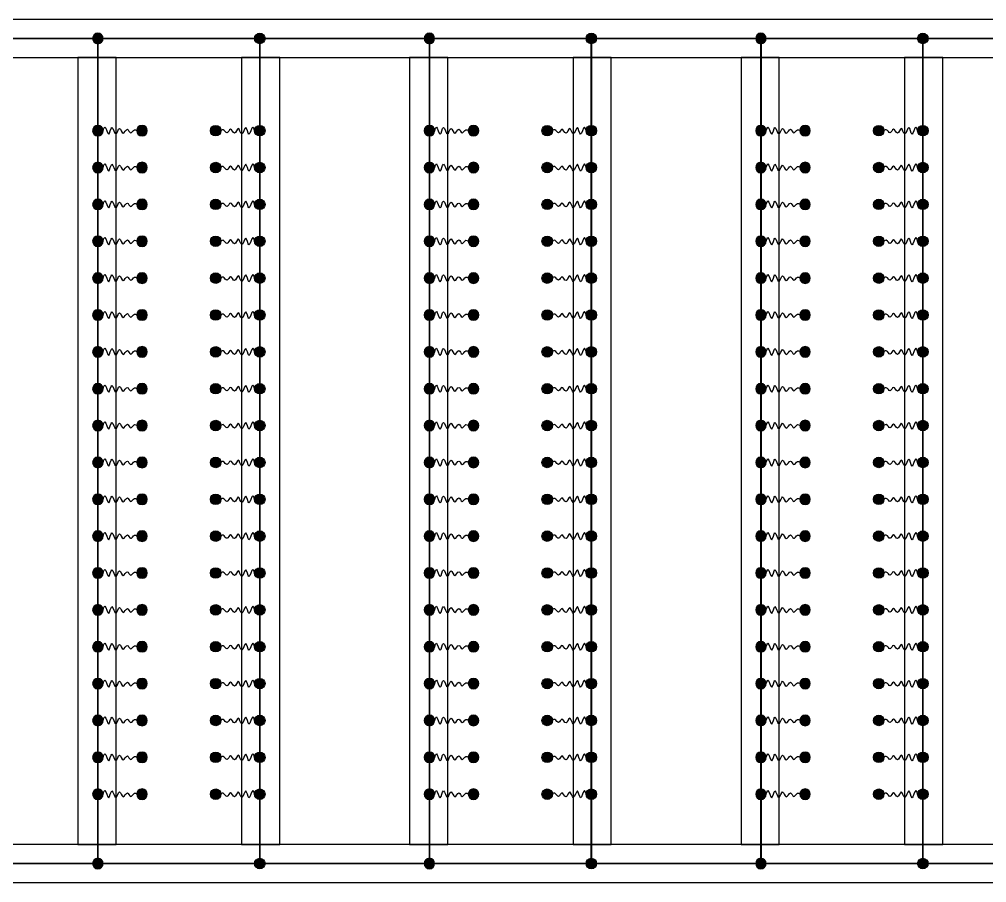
# Model space of a CAD drawing. Header units: millimetres. Extents: x -120884 to 122161, y 4425 to 84147.
# Drawn here: x -88586 to -72830, y 36687 to 50738 of the extents above; entities that cross this region are included whole.
import ezdxf

# ---------------------------------------------------------------- set-up
doc = ezdxf.new("R2010")
doc.units = ezdxf.units.MM
doc.header["$LTSCALE"] = 150
doc.linetypes.add('D1', pattern=[3, 1, -1, 1])
doc.layers.add('-----21 Embeded Wire in Ceiling or Wall_전기', color=3, linetype='Continuous')
doc.layers.add('-----27 Communication Cable Tray', color=2, linetype='Continuous')

# ---------------------------------------------------------------- blocks, each defined once
blk = doc.blocks.new('A$C10f95c32')
h = blk.add_hatch(color=0)
edge = h.paths.add_edge_path()
edge.add_arc((64, 64), 64, 720, 1080, ccw=False)
at = {"color": 0}
blk.add_circle((64, 64), 64, dxfattribs=at)

msp = doc.modelspace()

# ---------------------------------------------------------------- linework, layer by layer
at = {"layer": '-----21 Embeded Wire in Ceiling or Wall_전기', "linetype": 'D1', "ltscale": 0.5, "const_width": 30, "elevation": 0}
msp.add_lwpolyline([(-99799.6, 50427.1), (-39775.6, 50427.1), (-39775.6, 36997.7), (-99799.6, 36997.7)], close=True, dxfattribs=at)
for points in [[(-87306.3, 36997.7), (-87306.3, 50427.1)], [(-84669, 36997.7), (-84669, 50427.1)], [(-81906.3, 36997.7), (-81906.3, 50427.1)], [(-79269, 36997.7), (-79269, 50427.1)], [(-76506.3, 36997.7), (-76506.3, 50427.1)], [(-73869, 36997.7), (-73869, 50427.1)]]:
    msp.add_lwpolyline(points, dxfattribs=at)
at = {"layer": '-----21 Embeded Wire in Ceiling or Wall_전기'}
for points in [[(-87306.3, 48926.2), (-87252.6, 48867.4), (-87193.5, 48984.9), (-87129.6, 48868.1), (-87078.6, 48978.8), (-87011.3, 48872.1), (-86954.2, 48963.8), (-86893.7, 48885.7), (-86826.4, 48948.2), (-86774.1, 48891.2), (-86710.7, 48941.4), (-86627.1, 48912.2), (-86587.6, 48926.2)], [(-84669, 48926.2), (-84722.7, 48867.4), (-84781.8, 48984.9), (-84845.7, 48868.1), (-84896.7, 48978.8), (-84964, 48872.1), (-85021.1, 48963.8), (-85081.6, 48885.7), (-85148.9, 48948.2), (-85201.2, 48891.2), (-85264.6, 48941.4), (-85348.2, 48912.2), (-85387.6, 48926.2)], [(-81906.3, 48926.2), (-81852.6, 48867.4), (-81793.5, 48984.9), (-81729.6, 48868.1), (-81678.6, 48978.8), (-81611.3, 48872.1), (-81554.2, 48963.8), (-81493.7, 48885.7), (-81426.4, 48948.2), (-81374.1, 48891.2), (-81310.7, 48941.4), (-81227.1, 48912.2), (-81187.6, 48926.2)], [(-79269, 48926.2), (-79322.7, 48867.4), (-79381.8, 48984.9), (-79445.7, 48868.1), (-79496.7, 48978.8), (-79564, 48872.1), (-79621.1, 48963.8), (-79681.6, 48885.7), (-79748.9, 48948.2), (-79801.2, 48891.2), (-79864.6, 48941.4), (-79948.2, 48912.2), (-79987.6, 48926.2)], [(-76506.3, 48926.2), (-76452.6, 48867.4), (-76393.5, 48984.9), (-76329.6, 48868.1), (-76278.6, 48978.8), (-76211.3, 48872.1), (-76154.2, 48963.8), (-76093.7, 48885.7), (-76026.4, 48948.2), (-75974.1, 48891.2), (-75910.7, 48941.4), (-75827.1, 48912.2), (-75787.6, 48926.2)], [(-73869, 48926.2), (-73922.7, 48867.4), (-73981.8, 48984.9), (-74045.7, 48868.1), (-74096.7, 48978.8), (-74164, 48872.1), (-74221.1, 48963.8), (-74281.6, 48885.7), (-74348.9, 48948.2), (-74401.2, 48891.2), (-74464.6, 48941.4), (-74548.2, 48912.2), (-74587.6, 48926.2)], [(-87306.3, 48326.2), (-87252.6, 48267.4), (-87193.5, 48384.9), (-87129.6, 48268.1), (-87078.6, 48378.8), (-87011.3, 48272.1), (-86954.2, 48363.8), (-86893.7, 48285.7), (-86826.4, 48348.2), (-86774.1, 48291.2), (-86710.7, 48341.4), (-86627.1, 48312.2), (-86587.6, 48326.2)], [(-84669, 48326.2), (-84722.7, 48267.4), (-84781.8, 48384.9), (-84845.7, 48268.1), (-84896.7, 48378.8), (-84964, 48272.1), (-85021.1, 48363.8), (-85081.6, 48285.7), (-85148.9, 48348.2), (-85201.2, 48291.2), (-85264.6, 48341.4), (-85348.2, 48312.2), (-85387.6, 48326.2)], [(-81906.3, 48326.2), (-81852.6, 48267.4), (-81793.5, 48384.9), (-81729.6, 48268.1), (-81678.6, 48378.8), (-81611.3, 48272.1), (-81554.2, 48363.8), (-81493.7, 48285.7), (-81426.4, 48348.2), (-81374.1, 48291.2), (-81310.7, 48341.4), (-81227.1, 48312.2), (-81187.6, 48326.2)], [(-79269, 48326.2), (-79322.7, 48267.4), (-79381.8, 48384.9), (-79445.7, 48268.1), (-79496.7, 48378.8), (-79564, 48272.1), (-79621.1, 48363.8), (-79681.6, 48285.7), (-79748.9, 48348.2), (-79801.2, 48291.2), (-79864.6, 48341.4), (-79948.2, 48312.2), (-79987.6, 48326.2)], [(-76506.3, 48326.2), (-76452.6, 48267.4), (-76393.5, 48384.9), (-76329.6, 48268.1), (-76278.6, 48378.8), (-76211.3, 48272.1), (-76154.2, 48363.8), (-76093.7, 48285.7), (-76026.4, 48348.2), (-75974.1, 48291.2), (-75910.7, 48341.4), (-75827.1, 48312.2), (-75787.6, 48326.2)], [(-73869, 48326.2), (-73922.7, 48267.4), (-73981.8, 48384.9), (-74045.7, 48268.1), (-74096.7, 48378.8), (-74164, 48272.1), (-74221.1, 48363.8), (-74281.6, 48285.7), (-74348.9, 48348.2), (-74401.2, 48291.2), (-74464.6, 48341.4), (-74548.2, 48312.2), (-74587.6, 48326.2)], [(-87306.3, 47726.2), (-87252.6, 47667.4), (-87193.5, 47784.9), (-87129.6, 47668.1), (-87078.6, 47778.8), (-87011.3, 47672.1), (-86954.2, 47763.8), (-86893.7, 47685.7), (-86826.4, 47748.2), (-86774.1, 47691.2), (-86710.7, 47741.4), (-86627.1, 47712.2), (-86587.6, 47726.2)], [(-84669, 47726.2), (-84722.7, 47667.4), (-84781.8, 47784.9), (-84845.7, 47668.1), (-84896.7, 47778.8), (-84964, 47672.1), (-85021.1, 47763.8), (-85081.6, 47685.7), (-85148.9, 47748.2), (-85201.2, 47691.2), (-85264.6, 47741.4), (-85348.2, 47712.2), (-85387.6, 47726.2)], [(-81906.3, 47726.2), (-81852.6, 47667.4), (-81793.5, 47784.9), (-81729.6, 47668.1), (-81678.6, 47778.8), (-81611.3, 47672.1), (-81554.2, 47763.8), (-81493.7, 47685.7), (-81426.4, 47748.2), (-81374.1, 47691.2), (-81310.7, 47741.4), (-81227.1, 47712.2), (-81187.6, 47726.2)], [(-79269, 47726.2), (-79322.7, 47667.4), (-79381.8, 47784.9), (-79445.7, 47668.1), (-79496.7, 47778.8), (-79564, 47672.1), (-79621.1, 47763.8), (-79681.6, 47685.7), (-79748.9, 47748.2), (-79801.2, 47691.2), (-79864.6, 47741.4), (-79948.2, 47712.2), (-79987.6, 47726.2)], [(-76506.3, 47726.2), (-76452.6, 47667.4), (-76393.5, 47784.9), (-76329.6, 47668.1), (-76278.6, 47778.8), (-76211.3, 47672.1), (-76154.2, 47763.8), (-76093.7, 47685.7), (-76026.4, 47748.2), (-75974.1, 47691.2), (-75910.7, 47741.4), (-75827.1, 47712.2), (-75787.6, 47726.2)], [(-73869, 47726.2), (-73922.7, 47667.4), (-73981.8, 47784.9), (-74045.7, 47668.1), (-74096.7, 47778.8), (-74164, 47672.1), (-74221.1, 47763.8), (-74281.6, 47685.7), (-74348.9, 47748.2), (-74401.2, 47691.2), (-74464.6, 47741.4), (-74548.2, 47712.2), (-74587.6, 47726.2)], [(-87306.3, 47126.2), (-87252.6, 47067.4), (-87193.5, 47184.9), (-87129.6, 47068.1), (-87078.6, 47178.8), (-87011.3, 47072.1), (-86954.2, 47163.8), (-86893.7, 47085.7), (-86826.4, 47148.2), (-86774.1, 47091.2), (-86710.7, 47141.4), (-86627.1, 47112.2), (-86587.6, 47126.2)], [(-84669, 47126.2), (-84722.7, 47067.4), (-84781.8, 47184.9), (-84845.7, 47068.1), (-84896.7, 47178.8), (-84964, 47072.1), (-85021.1, 47163.8), (-85081.6, 47085.7), (-85148.9, 47148.2), (-85201.2, 47091.2), (-85264.6, 47141.4), (-85348.2, 47112.2), (-85387.6, 47126.2)], [(-81906.3, 47126.2), (-81852.6, 47067.4), (-81793.5, 47184.9), (-81729.6, 47068.1), (-81678.6, 47178.8), (-81611.3, 47072.1), (-81554.2, 47163.8), (-81493.7, 47085.7), (-81426.4, 47148.2), (-81374.1, 47091.2), (-81310.7, 47141.4), (-81227.1, 47112.2), (-81187.6, 47126.2)], [(-79269, 47126.2), (-79322.7, 47067.4), (-79381.8, 47184.9), (-79445.7, 47068.1), (-79496.7, 47178.8), (-79564, 47072.1), (-79621.1, 47163.8), (-79681.6, 47085.7), (-79748.9, 47148.2), (-79801.2, 47091.2), (-79864.6, 47141.4), (-79948.2, 47112.2), (-79987.6, 47126.2)], [(-76506.3, 47126.2), (-76452.6, 47067.4), (-76393.5, 47184.9), (-76329.6, 47068.1), (-76278.6, 47178.8), (-76211.3, 47072.1), (-76154.2, 47163.8), (-76093.7, 47085.7), (-76026.4, 47148.2), (-75974.1, 47091.2), (-75910.7, 47141.4), (-75827.1, 47112.2), (-75787.6, 47126.2)], [(-73869, 47126.2), (-73922.7, 47067.4), (-73981.8, 47184.9), (-74045.7, 47068.1), (-74096.7, 47178.8), (-74164, 47072.1), (-74221.1, 47163.8), (-74281.6, 47085.7), (-74348.9, 47148.2), (-74401.2, 47091.2), (-74464.6, 47141.4), (-74548.2, 47112.2), (-74587.6, 47126.2)], [(-87306.3, 46526.2), (-87252.6, 46467.4), (-87193.5, 46584.9), (-87129.6, 46468.1), (-87078.6, 46578.8), (-87011.3, 46472.1), (-86954.2, 46563.8), (-86893.7, 46485.7), (-86826.4, 46548.2), (-86774.1, 46491.2), (-86710.7, 46541.4), (-86627.1, 46512.2), (-86587.6, 46526.2)], [(-84669, 46526.2), (-84722.7, 46467.4), (-84781.8, 46584.9), (-84845.7, 46468.1), (-84896.7, 46578.8), (-84964, 46472.1), (-85021.1, 46563.8), (-85081.6, 46485.7), (-85148.9, 46548.2), (-85201.2, 46491.2), (-85264.6, 46541.4), (-85348.2, 46512.2), (-85387.6, 46526.2)], [(-81906.3, 46526.2), (-81852.6, 46467.4), (-81793.5, 46584.9), (-81729.6, 46468.1), (-81678.6, 46578.8), (-81611.3, 46472.1), (-81554.2, 46563.8), (-81493.7, 46485.7), (-81426.4, 46548.2), (-81374.1, 46491.2), (-81310.7, 46541.4), (-81227.1, 46512.2), (-81187.6, 46526.2)], [(-79269, 46526.2), (-79322.7, 46467.4), (-79381.8, 46584.9), (-79445.7, 46468.1), (-79496.7, 46578.8), (-79564, 46472.1), (-79621.1, 46563.8), (-79681.6, 46485.7), (-79748.9, 46548.2), (-79801.2, 46491.2), (-79864.6, 46541.4), (-79948.2, 46512.2), (-79987.6, 46526.2)], [(-76506.3, 46526.2), (-76452.6, 46467.4), (-76393.5, 46584.9), (-76329.6, 46468.1), (-76278.6, 46578.8), (-76211.3, 46472.1), (-76154.2, 46563.8), (-76093.7, 46485.7), (-76026.4, 46548.2), (-75974.1, 46491.2), (-75910.7, 46541.4), (-75827.1, 46512.2), (-75787.6, 46526.2)], [(-73869, 46526.2), (-73922.7, 46467.4), (-73981.8, 46584.9), (-74045.7, 46468.1), (-74096.7, 46578.8), (-74164, 46472.1), (-74221.1, 46563.8), (-74281.6, 46485.7), (-74348.9, 46548.2), (-74401.2, 46491.2), (-74464.6, 46541.4), (-74548.2, 46512.2), (-74587.6, 46526.2)], [(-87306.3, 45926.2), (-87252.6, 45867.4), (-87193.5, 45984.9), (-87129.6, 45868.1), (-87078.6, 45978.8), (-87011.3, 45872.1), (-86954.2, 45963.8), (-86893.7, 45885.7), (-86826.4, 45948.2), (-86774.1, 45891.2), (-86710.7, 45941.4), (-86627.1, 45912.2), (-86587.6, 45926.2)], [(-84669, 45926.2), (-84722.7, 45867.4), (-84781.8, 45984.9), (-84845.7, 45868.1), (-84896.7, 45978.8), (-84964, 45872.1), (-85021.1, 45963.8), (-85081.6, 45885.7), (-85148.9, 45948.2), (-85201.2, 45891.2), (-85264.6, 45941.4), (-85348.2, 45912.2), (-85387.6, 45926.2)], [(-81906.3, 45926.2), (-81852.6, 45867.4), (-81793.5, 45984.9), (-81729.6, 45868.1), (-81678.6, 45978.8), (-81611.3, 45872.1), (-81554.2, 45963.8), (-81493.7, 45885.7), (-81426.4, 45948.2), (-81374.1, 45891.2), (-81310.7, 45941.4), (-81227.1, 45912.2), (-81187.6, 45926.2)], [(-79269, 45926.2), (-79322.7, 45867.4), (-79381.8, 45984.9), (-79445.7, 45868.1), (-79496.7, 45978.8), (-79564, 45872.1), (-79621.1, 45963.8), (-79681.6, 45885.7), (-79748.9, 45948.2), (-79801.2, 45891.2), (-79864.6, 45941.4), (-79948.2, 45912.2), (-79987.6, 45926.2)], [(-76506.3, 45926.2), (-76452.6, 45867.4), (-76393.5, 45984.9), (-76329.6, 45868.1), (-76278.6, 45978.8), (-76211.3, 45872.1), (-76154.2, 45963.8), (-76093.7, 45885.7), (-76026.4, 45948.2), (-75974.1, 45891.2), (-75910.7, 45941.4), (-75827.1, 45912.2), (-75787.6, 45926.2)], [(-73869, 45926.2), (-73922.7, 45867.4), (-73981.8, 45984.9), (-74045.7, 45868.1), (-74096.7, 45978.8), (-74164, 45872.1), (-74221.1, 45963.8), (-74281.6, 45885.7), (-74348.9, 45948.2), (-74401.2, 45891.2), (-74464.6, 45941.4), (-74548.2, 45912.2), (-74587.6, 45926.2)], [(-87306.3, 45326.2), (-87252.6, 45267.4), (-87193.5, 45384.9), (-87129.6, 45268.1), (-87078.6, 45378.8), (-87011.3, 45272.1), (-86954.2, 45363.8), (-86893.7, 45285.7), (-86826.4, 45348.2), (-86774.1, 45291.2), (-86710.7, 45341.4), (-86627.1, 45312.2), (-86587.6, 45326.2)], [(-84669, 45326.2), (-84722.7, 45267.4), (-84781.8, 45384.9), (-84845.7, 45268.1), (-84896.7, 45378.8), (-84964, 45272.1), (-85021.1, 45363.8), (-85081.6, 45285.7), (-85148.9, 45348.2), (-85201.2, 45291.2), (-85264.6, 45341.4), (-85348.2, 45312.2), (-85387.6, 45326.2)], [(-81906.3, 45326.2), (-81852.6, 45267.4), (-81793.5, 45384.9), (-81729.6, 45268.1), (-81678.6, 45378.8), (-81611.3, 45272.1), (-81554.2, 45363.8), (-81493.7, 45285.7), (-81426.4, 45348.2), (-81374.1, 45291.2), (-81310.7, 45341.4), (-81227.1, 45312.2), (-81187.6, 45326.2)], [(-79269, 45326.2), (-79322.7, 45267.4), (-79381.8, 45384.9), (-79445.7, 45268.1), (-79496.7, 45378.8), (-79564, 45272.1), (-79621.1, 45363.8), (-79681.6, 45285.7), (-79748.9, 45348.2), (-79801.2, 45291.2), (-79864.6, 45341.4), (-79948.2, 45312.2), (-79987.6, 45326.2)], [(-76506.3, 45326.2), (-76452.6, 45267.4), (-76393.5, 45384.9), (-76329.6, 45268.1), (-76278.6, 45378.8), (-76211.3, 45272.1), (-76154.2, 45363.8), (-76093.7, 45285.7), (-76026.4, 45348.2), (-75974.1, 45291.2), (-75910.7, 45341.4), (-75827.1, 45312.2), (-75787.6, 45326.2)], [(-73869, 45326.2), (-73922.7, 45267.4), (-73981.8, 45384.9), (-74045.7, 45268.1), (-74096.7, 45378.8), (-74164, 45272.1), (-74221.1, 45363.8), (-74281.6, 45285.7), (-74348.9, 45348.2), (-74401.2, 45291.2), (-74464.6, 45341.4), (-74548.2, 45312.2), (-74587.6, 45326.2)], [(-87306.3, 44726.2), (-87252.6, 44667.4), (-87193.5, 44784.9), (-87129.6, 44668.1), (-87078.6, 44778.8), (-87011.3, 44672.1), (-86954.2, 44763.8), (-86893.7, 44685.7), (-86826.4, 44748.2), (-86774.1, 44691.2), (-86710.7, 44741.4), (-86627.1, 44712.2), (-86587.6, 44726.2)], [(-84669, 44726.2), (-84722.7, 44667.4), (-84781.8, 44784.9), (-84845.7, 44668.1), (-84896.7, 44778.8), (-84964, 44672.1), (-85021.1, 44763.8), (-85081.6, 44685.7), (-85148.9, 44748.2), (-85201.2, 44691.2), (-85264.6, 44741.4), (-85348.2, 44712.2), (-85387.6, 44726.2)], [(-81906.3, 44726.2), (-81852.6, 44667.4), (-81793.5, 44784.9), (-81729.6, 44668.1), (-81678.6, 44778.8), (-81611.3, 44672.1), (-81554.2, 44763.8), (-81493.7, 44685.7), (-81426.4, 44748.2), (-81374.1, 44691.2), (-81310.7, 44741.4), (-81227.1, 44712.2), (-81187.6, 44726.2)], [(-79269, 44726.2), (-79322.7, 44667.4), (-79381.8, 44784.9), (-79445.7, 44668.1), (-79496.7, 44778.8), (-79564, 44672.1), (-79621.1, 44763.8), (-79681.6, 44685.7), (-79748.9, 44748.2), (-79801.2, 44691.2), (-79864.6, 44741.4), (-79948.2, 44712.2), (-79987.6, 44726.2)], [(-76506.3, 44726.2), (-76452.6, 44667.4), (-76393.5, 44784.9), (-76329.6, 44668.1), (-76278.6, 44778.8), (-76211.3, 44672.1), (-76154.2, 44763.8), (-76093.7, 44685.7), (-76026.4, 44748.2), (-75974.1, 44691.2), (-75910.7, 44741.4), (-75827.1, 44712.2), (-75787.6, 44726.2)], [(-73869, 44726.2), (-73922.7, 44667.4), (-73981.8, 44784.9), (-74045.7, 44668.1), (-74096.7, 44778.8), (-74164, 44672.1), (-74221.1, 44763.8), (-74281.6, 44685.7), (-74348.9, 44748.2), (-74401.2, 44691.2), (-74464.6, 44741.4), (-74548.2, 44712.2), (-74587.6, 44726.2)], [(-87306.3, 44126.2), (-87252.6, 44067.4), (-87193.5, 44184.9), (-87129.6, 44068.1), (-87078.6, 44178.8), (-87011.3, 44072.1), (-86954.2, 44163.8), (-86893.7, 44085.7), (-86826.4, 44148.2), (-86774.1, 44091.2), (-86710.7, 44141.4), (-86627.1, 44112.2), (-86587.6, 44126.2)], [(-84669, 44126.2), (-84722.7, 44067.4), (-84781.8, 44184.9), (-84845.7, 44068.1), (-84896.7, 44178.8), (-84964, 44072.1), (-85021.1, 44163.8), (-85081.6, 44085.7), (-85148.9, 44148.2), (-85201.2, 44091.2), (-85264.6, 44141.4), (-85348.2, 44112.2), (-85387.6, 44126.2)], [(-81906.3, 44126.2), (-81852.6, 44067.4), (-81793.5, 44184.9), (-81729.6, 44068.1), (-81678.6, 44178.8), (-81611.3, 44072.1), (-81554.2, 44163.8), (-81493.7, 44085.7), (-81426.4, 44148.2), (-81374.1, 44091.2), (-81310.7, 44141.4), (-81227.1, 44112.2), (-81187.6, 44126.2)], [(-79269, 44126.2), (-79322.7, 44067.4), (-79381.8, 44184.9), (-79445.7, 44068.1), (-79496.7, 44178.8), (-79564, 44072.1), (-79621.1, 44163.8), (-79681.6, 44085.7), (-79748.9, 44148.2), (-79801.2, 44091.2), (-79864.6, 44141.4), (-79948.2, 44112.2), (-79987.6, 44126.2)], [(-76506.3, 44126.2), (-76452.6, 44067.4), (-76393.5, 44184.9), (-76329.6, 44068.1), (-76278.6, 44178.8), (-76211.3, 44072.1), (-76154.2, 44163.8), (-76093.7, 44085.7), (-76026.4, 44148.2), (-75974.1, 44091.2), (-75910.7, 44141.4), (-75827.1, 44112.2), (-75787.6, 44126.2)], [(-73869, 44126.2), (-73922.7, 44067.4), (-73981.8, 44184.9), (-74045.7, 44068.1), (-74096.7, 44178.8), (-74164, 44072.1), (-74221.1, 44163.8), (-74281.6, 44085.7), (-74348.9, 44148.2), (-74401.2, 44091.2), (-74464.6, 44141.4), (-74548.2, 44112.2), (-74587.6, 44126.2)], [(-87306.3, 43526.2), (-87252.6, 43467.4), (-87193.5, 43584.9), (-87129.6, 43468.1), (-87078.6, 43578.8), (-87011.3, 43472.1), (-86954.2, 43563.8), (-86893.7, 43485.7), (-86826.4, 43548.2), (-86774.1, 43491.2), (-86710.7, 43541.4), (-86627.1, 43512.2), (-86587.6, 43526.2)], [(-84669, 43526.2), (-84722.7, 43467.4), (-84781.8, 43584.9), (-84845.7, 43468.1), (-84896.7, 43578.8), (-84964, 43472.1), (-85021.1, 43563.8), (-85081.6, 43485.7), (-85148.9, 43548.2), (-85201.2, 43491.2), (-85264.6, 43541.4), (-85348.2, 43512.2), (-85387.6, 43526.2)], [(-81906.3, 43526.2), (-81852.6, 43467.4), (-81793.5, 43584.9), (-81729.6, 43468.1), (-81678.6, 43578.8), (-81611.3, 43472.1), (-81554.2, 43563.8), (-81493.7, 43485.7), (-81426.4, 43548.2), (-81374.1, 43491.2), (-81310.7, 43541.4), (-81227.1, 43512.2), (-81187.6, 43526.2)], [(-79269, 43526.2), (-79322.7, 43467.4), (-79381.8, 43584.9), (-79445.7, 43468.1), (-79496.7, 43578.8), (-79564, 43472.1), (-79621.1, 43563.8), (-79681.6, 43485.7), (-79748.9, 43548.2), (-79801.2, 43491.2), (-79864.6, 43541.4), (-79948.2, 43512.2), (-79987.6, 43526.2)], [(-76506.3, 43526.2), (-76452.6, 43467.4), (-76393.5, 43584.9), (-76329.6, 43468.1), (-76278.6, 43578.8), (-76211.3, 43472.1), (-76154.2, 43563.8), (-76093.7, 43485.7), (-76026.4, 43548.2), (-75974.1, 43491.2), (-75910.7, 43541.4), (-75827.1, 43512.2), (-75787.6, 43526.2)], [(-73869, 43526.2), (-73922.7, 43467.4), (-73981.8, 43584.9), (-74045.7, 43468.1), (-74096.7, 43578.8), (-74164, 43472.1), (-74221.1, 43563.8), (-74281.6, 43485.7), (-74348.9, 43548.2), (-74401.2, 43491.2), (-74464.6, 43541.4), (-74548.2, 43512.2), (-74587.6, 43526.2)], [(-87306.3, 42926.2), (-87252.6, 42867.4), (-87193.5, 42984.9), (-87129.6, 42868.1), (-87078.6, 42978.8), (-87011.3, 42872.1), (-86954.2, 42963.8), (-86893.7, 42885.7), (-86826.4, 42948.2), (-86774.1, 42891.2), (-86710.7, 42941.4), (-86627.1, 42912.2), (-86587.6, 42926.2)], [(-84669, 42926.2), (-84722.7, 42867.4), (-84781.8, 42984.9), (-84845.7, 42868.1), (-84896.7, 42978.8), (-84964, 42872.1), (-85021.1, 42963.8), (-85081.6, 42885.7), (-85148.9, 42948.2), (-85201.2, 42891.2), (-85264.6, 42941.4), (-85348.2, 42912.2), (-85387.6, 42926.2)], [(-81906.3, 42926.2), (-81852.6, 42867.4), (-81793.5, 42984.9), (-81729.6, 42868.1), (-81678.6, 42978.8), (-81611.3, 42872.1), (-81554.2, 42963.8), (-81493.7, 42885.7), (-81426.4, 42948.2), (-81374.1, 42891.2), (-81310.7, 42941.4), (-81227.1, 42912.2), (-81187.6, 42926.2)], [(-79269, 42926.2), (-79322.7, 42867.4), (-79381.8, 42984.9), (-79445.7, 42868.1), (-79496.7, 42978.8), (-79564, 42872.1), (-79621.1, 42963.8), (-79681.6, 42885.7), (-79748.9, 42948.2), (-79801.2, 42891.2), (-79864.6, 42941.4), (-79948.2, 42912.2), (-79987.6, 42926.2)], [(-76506.3, 42926.2), (-76452.6, 42867.4), (-76393.5, 42984.9), (-76329.6, 42868.1), (-76278.6, 42978.8), (-76211.3, 42872.1), (-76154.2, 42963.8), (-76093.7, 42885.7), (-76026.4, 42948.2), (-75974.1, 42891.2), (-75910.7, 42941.4), (-75827.1, 42912.2), (-75787.6, 42926.2)], [(-73869, 42926.2), (-73922.7, 42867.4), (-73981.8, 42984.9), (-74045.7, 42868.1), (-74096.7, 42978.8), (-74164, 42872.1), (-74221.1, 42963.8), (-74281.6, 42885.7), (-74348.9, 42948.2), (-74401.2, 42891.2), (-74464.6, 42941.4), (-74548.2, 42912.2), (-74587.6, 42926.2)], [(-87306.3, 42326.2), (-87252.6, 42267.4), (-87193.5, 42384.9), (-87129.6, 42268.1), (-87078.6, 42378.8), (-87011.3, 42272.1), (-86954.2, 42363.8), (-86893.7, 42285.7), (-86826.4, 42348.2), (-86774.1, 42291.2), (-86710.7, 42341.4), (-86627.1, 42312.2), (-86587.6, 42326.2)], [(-84669, 42326.2), (-84722.7, 42267.4), (-84781.8, 42384.9), (-84845.7, 42268.1), (-84896.7, 42378.8), (-84964, 42272.1), (-85021.1, 42363.8), (-85081.6, 42285.7), (-85148.9, 42348.2), (-85201.2, 42291.2), (-85264.6, 42341.4), (-85348.2, 42312.2), (-85387.6, 42326.2)], [(-81906.3, 42326.2), (-81852.6, 42267.4), (-81793.5, 42384.9), (-81729.6, 42268.1), (-81678.6, 42378.8), (-81611.3, 42272.1), (-81554.2, 42363.8), (-81493.7, 42285.7), (-81426.4, 42348.2), (-81374.1, 42291.2), (-81310.7, 42341.4), (-81227.1, 42312.2), (-81187.6, 42326.2)], [(-79269, 42326.2), (-79322.7, 42267.4), (-79381.8, 42384.9), (-79445.7, 42268.1), (-79496.7, 42378.8), (-79564, 42272.1), (-79621.1, 42363.8), (-79681.6, 42285.7), (-79748.9, 42348.2), (-79801.2, 42291.2), (-79864.6, 42341.4), (-79948.2, 42312.2), (-79987.6, 42326.2)], [(-76506.3, 42326.2), (-76452.6, 42267.4), (-76393.5, 42384.9), (-76329.6, 42268.1), (-76278.6, 42378.8), (-76211.3, 42272.1), (-76154.2, 42363.8), (-76093.7, 42285.7), (-76026.4, 42348.2), (-75974.1, 42291.2), (-75910.7, 42341.4), (-75827.1, 42312.2), (-75787.6, 42326.2)], [(-73869, 42326.2), (-73922.7, 42267.4), (-73981.8, 42384.9), (-74045.7, 42268.1), (-74096.7, 42378.8), (-74164, 42272.1), (-74221.1, 42363.8), (-74281.6, 42285.7), (-74348.9, 42348.2), (-74401.2, 42291.2), (-74464.6, 42341.4), (-74548.2, 42312.2), (-74587.6, 42326.2)], [(-87306.3, 41726.2), (-87252.6, 41667.4), (-87193.5, 41784.9), (-87129.6, 41668.1), (-87078.6, 41778.8), (-87011.3, 41672.1), (-86954.2, 41763.8), (-86893.7, 41685.7), (-86826.4, 41748.2), (-86774.1, 41691.2), (-86710.7, 41741.4), (-86627.1, 41712.2), (-86587.6, 41726.2)], [(-84669, 41726.2), (-84722.7, 41667.4), (-84781.8, 41784.9), (-84845.7, 41668.1), (-84896.7, 41778.8), (-84964, 41672.1), (-85021.1, 41763.8), (-85081.6, 41685.7), (-85148.9, 41748.2), (-85201.2, 41691.2), (-85264.6, 41741.4), (-85348.2, 41712.2), (-85387.6, 41726.2)], [(-81906.3, 41726.2), (-81852.6, 41667.4), (-81793.5, 41784.9), (-81729.6, 41668.1), (-81678.6, 41778.8), (-81611.3, 41672.1), (-81554.2, 41763.8), (-81493.7, 41685.7), (-81426.4, 41748.2), (-81374.1, 41691.2), (-81310.7, 41741.4), (-81227.1, 41712.2), (-81187.6, 41726.2)], [(-79269, 41726.2), (-79322.7, 41667.4), (-79381.8, 41784.9), (-79445.7, 41668.1), (-79496.7, 41778.8), (-79564, 41672.1), (-79621.1, 41763.8), (-79681.6, 41685.7), (-79748.9, 41748.2), (-79801.2, 41691.2), (-79864.6, 41741.4), (-79948.2, 41712.2), (-79987.6, 41726.2)], [(-76506.3, 41726.2), (-76452.6, 41667.4), (-76393.5, 41784.9), (-76329.6, 41668.1), (-76278.6, 41778.8), (-76211.3, 41672.1), (-76154.2, 41763.8), (-76093.7, 41685.7), (-76026.4, 41748.2), (-75974.1, 41691.2), (-75910.7, 41741.4), (-75827.1, 41712.2), (-75787.6, 41726.2)], [(-73869, 41726.2), (-73922.7, 41667.4), (-73981.8, 41784.9), (-74045.7, 41668.1), (-74096.7, 41778.8), (-74164, 41672.1), (-74221.1, 41763.8), (-74281.6, 41685.7), (-74348.9, 41748.2), (-74401.2, 41691.2), (-74464.6, 41741.4), (-74548.2, 41712.2), (-74587.6, 41726.2)], [(-87306.3, 41126.2), (-87252.6, 41067.4), (-87193.5, 41184.9), (-87129.6, 41068.1), (-87078.6, 41178.8), (-87011.3, 41072.1), (-86954.2, 41163.8), (-86893.7, 41085.7), (-86826.4, 41148.2), (-86774.1, 41091.2), (-86710.7, 41141.4), (-86627.1, 41112.2), (-86587.6, 41126.2)], [(-84669, 41126.2), (-84722.7, 41067.4), (-84781.8, 41184.9), (-84845.7, 41068.1), (-84896.7, 41178.8), (-84964, 41072.1), (-85021.1, 41163.8), (-85081.6, 41085.7), (-85148.9, 41148.2), (-85201.2, 41091.2), (-85264.6, 41141.4), (-85348.2, 41112.2), (-85387.6, 41126.2)], [(-81906.3, 41126.2), (-81852.6, 41067.4), (-81793.5, 41184.9), (-81729.6, 41068.1), (-81678.6, 41178.8), (-81611.3, 41072.1), (-81554.2, 41163.8), (-81493.7, 41085.7), (-81426.4, 41148.2), (-81374.1, 41091.2), (-81310.7, 41141.4), (-81227.1, 41112.2), (-81187.6, 41126.2)], [(-79269, 41126.2), (-79322.7, 41067.4), (-79381.8, 41184.9), (-79445.7, 41068.1), (-79496.7, 41178.8), (-79564, 41072.1), (-79621.1, 41163.8), (-79681.6, 41085.7), (-79748.9, 41148.2), (-79801.2, 41091.2), (-79864.6, 41141.4), (-79948.2, 41112.2), (-79987.6, 41126.2)], [(-76506.3, 41126.2), (-76452.6, 41067.4), (-76393.5, 41184.9), (-76329.6, 41068.1), (-76278.6, 41178.8), (-76211.3, 41072.1), (-76154.2, 41163.8), (-76093.7, 41085.7), (-76026.4, 41148.2), (-75974.1, 41091.2), (-75910.7, 41141.4), (-75827.1, 41112.2), (-75787.6, 41126.2)], [(-73869, 41126.2), (-73922.7, 41067.4), (-73981.8, 41184.9), (-74045.7, 41068.1), (-74096.7, 41178.8), (-74164, 41072.1), (-74221.1, 41163.8), (-74281.6, 41085.7), (-74348.9, 41148.2), (-74401.2, 41091.2), (-74464.6, 41141.4), (-74548.2, 41112.2), (-74587.6, 41126.2)], [(-87306.3, 40526.2), (-87252.6, 40467.4), (-87193.5, 40584.9), (-87129.6, 40468.1), (-87078.6, 40578.8), (-87011.3, 40472.1), (-86954.2, 40563.8), (-86893.7, 40485.7), (-86826.4, 40548.2), (-86774.1, 40491.2), (-86710.7, 40541.4), (-86627.1, 40512.2), (-86587.6, 40526.2)], [(-84669, 40526.2), (-84722.7, 40467.4), (-84781.8, 40584.9), (-84845.7, 40468.1), (-84896.7, 40578.8), (-84964, 40472.1), (-85021.1, 40563.8), (-85081.6, 40485.7), (-85148.9, 40548.2), (-85201.2, 40491.2), (-85264.6, 40541.4), (-85348.2, 40512.2), (-85387.6, 40526.2)], [(-81906.3, 40526.2), (-81852.6, 40467.4), (-81793.5, 40584.9), (-81729.6, 40468.1), (-81678.6, 40578.8), (-81611.3, 40472.1), (-81554.2, 40563.8), (-81493.7, 40485.7), (-81426.4, 40548.2), (-81374.1, 40491.2), (-81310.7, 40541.4), (-81227.1, 40512.2), (-81187.6, 40526.2)], [(-79269, 40526.2), (-79322.7, 40467.4), (-79381.8, 40584.9), (-79445.7, 40468.1), (-79496.7, 40578.8), (-79564, 40472.1), (-79621.1, 40563.8), (-79681.6, 40485.7), (-79748.9, 40548.2), (-79801.2, 40491.2), (-79864.6, 40541.4), (-79948.2, 40512.2), (-79987.6, 40526.2)], [(-76506.3, 40526.2), (-76452.6, 40467.4), (-76393.5, 40584.9), (-76329.6, 40468.1), (-76278.6, 40578.8), (-76211.3, 40472.1), (-76154.2, 40563.8), (-76093.7, 40485.7), (-76026.4, 40548.2), (-75974.1, 40491.2), (-75910.7, 40541.4), (-75827.1, 40512.2), (-75787.6, 40526.2)], [(-73869, 40526.2), (-73922.7, 40467.4), (-73981.8, 40584.9), (-74045.7, 40468.1), (-74096.7, 40578.8), (-74164, 40472.1), (-74221.1, 40563.8), (-74281.6, 40485.7), (-74348.9, 40548.2), (-74401.2, 40491.2), (-74464.6, 40541.4), (-74548.2, 40512.2), (-74587.6, 40526.2)], [(-87306.3, 39926.2), (-87252.6, 39867.4), (-87193.5, 39984.9), (-87129.6, 39868.1), (-87078.6, 39978.8), (-87011.3, 39872.1), (-86954.2, 39963.8), (-86893.7, 39885.7), (-86826.4, 39948.2), (-86774.1, 39891.2), (-86710.7, 39941.4), (-86627.1, 39912.2), (-86587.6, 39926.2)], [(-84669, 39926.2), (-84722.7, 39867.4), (-84781.8, 39984.9), (-84845.7, 39868.1), (-84896.7, 39978.8), (-84964, 39872.1), (-85021.1, 39963.8), (-85081.6, 39885.7), (-85148.9, 39948.2), (-85201.2, 39891.2), (-85264.6, 39941.4), (-85348.2, 39912.2), (-85387.6, 39926.2)], [(-81906.3, 39926.2), (-81852.6, 39867.4), (-81793.5, 39984.9), (-81729.6, 39868.1), (-81678.6, 39978.8), (-81611.3, 39872.1), (-81554.2, 39963.8), (-81493.7, 39885.7), (-81426.4, 39948.2), (-81374.1, 39891.2), (-81310.7, 39941.4), (-81227.1, 39912.2), (-81187.6, 39926.2)], [(-79269, 39926.2), (-79322.7, 39867.4), (-79381.8, 39984.9), (-79445.7, 39868.1), (-79496.7, 39978.8), (-79564, 39872.1), (-79621.1, 39963.8), (-79681.6, 39885.7), (-79748.9, 39948.2), (-79801.2, 39891.2), (-79864.6, 39941.4), (-79948.2, 39912.2), (-79987.6, 39926.2)], [(-76506.3, 39926.2), (-76452.6, 39867.4), (-76393.5, 39984.9), (-76329.6, 39868.1), (-76278.6, 39978.8), (-76211.3, 39872.1), (-76154.2, 39963.8), (-76093.7, 39885.7), (-76026.4, 39948.2), (-75974.1, 39891.2), (-75910.7, 39941.4), (-75827.1, 39912.2), (-75787.6, 39926.2)], [(-73869, 39926.2), (-73922.7, 39867.4), (-73981.8, 39984.9), (-74045.7, 39868.1), (-74096.7, 39978.8), (-74164, 39872.1), (-74221.1, 39963.8), (-74281.6, 39885.7), (-74348.9, 39948.2), (-74401.2, 39891.2), (-74464.6, 39941.4), (-74548.2, 39912.2), (-74587.6, 39926.2)], [(-87306.3, 39326.2), (-87252.6, 39267.4), (-87193.5, 39384.9), (-87129.6, 39268.1), (-87078.6, 39378.8), (-87011.3, 39272.1), (-86954.2, 39363.8), (-86893.7, 39285.7), (-86826.4, 39348.2), (-86774.1, 39291.2), (-86710.7, 39341.4), (-86627.1, 39312.2), (-86587.6, 39326.2)], [(-84669, 39326.2), (-84722.7, 39267.4), (-84781.8, 39384.9), (-84845.7, 39268.1), (-84896.7, 39378.8), (-84964, 39272.1), (-85021.1, 39363.8), (-85081.6, 39285.7), (-85148.9, 39348.2), (-85201.2, 39291.2), (-85264.6, 39341.4), (-85348.2, 39312.2), (-85387.6, 39326.2)], [(-81906.3, 39326.2), (-81852.6, 39267.4), (-81793.5, 39384.9), (-81729.6, 39268.1), (-81678.6, 39378.8), (-81611.3, 39272.1), (-81554.2, 39363.8), (-81493.7, 39285.7), (-81426.4, 39348.2), (-81374.1, 39291.2), (-81310.7, 39341.4), (-81227.1, 39312.2), (-81187.6, 39326.2)], [(-79269, 39326.2), (-79322.7, 39267.4), (-79381.8, 39384.9), (-79445.7, 39268.1), (-79496.7, 39378.8), (-79564, 39272.1), (-79621.1, 39363.8), (-79681.6, 39285.7), (-79748.9, 39348.2), (-79801.2, 39291.2), (-79864.6, 39341.4), (-79948.2, 39312.2), (-79987.6, 39326.2)], [(-76506.3, 39326.2), (-76452.6, 39267.4), (-76393.5, 39384.9), (-76329.6, 39268.1), (-76278.6, 39378.8), (-76211.3, 39272.1), (-76154.2, 39363.8), (-76093.7, 39285.7), (-76026.4, 39348.2), (-75974.1, 39291.2), (-75910.7, 39341.4), (-75827.1, 39312.2), (-75787.6, 39326.2)], [(-73869, 39326.2), (-73922.7, 39267.4), (-73981.8, 39384.9), (-74045.7, 39268.1), (-74096.7, 39378.8), (-74164, 39272.1), (-74221.1, 39363.8), (-74281.6, 39285.7), (-74348.9, 39348.2), (-74401.2, 39291.2), (-74464.6, 39341.4), (-74548.2, 39312.2), (-74587.6, 39326.2)], [(-87306.3, 38726.2), (-87252.6, 38667.4), (-87193.5, 38784.9), (-87129.6, 38668.1), (-87078.6, 38778.8), (-87011.3, 38672.1), (-86954.2, 38763.8), (-86893.7, 38685.7), (-86826.4, 38748.2), (-86774.1, 38691.2), (-86710.7, 38741.4), (-86627.1, 38712.2), (-86587.6, 38726.2)], [(-84669, 38726.2), (-84722.7, 38667.4), (-84781.8, 38784.9), (-84845.7, 38668.1), (-84896.7, 38778.8), (-84964, 38672.1), (-85021.1, 38763.8), (-85081.6, 38685.7), (-85148.9, 38748.2), (-85201.2, 38691.2), (-85264.6, 38741.4), (-85348.2, 38712.2), (-85387.6, 38726.2)], [(-81906.3, 38726.2), (-81852.6, 38667.4), (-81793.5, 38784.9), (-81729.6, 38668.1), (-81678.6, 38778.8), (-81611.3, 38672.1), (-81554.2, 38763.8), (-81493.7, 38685.7), (-81426.4, 38748.2), (-81374.1, 38691.2), (-81310.7, 38741.4), (-81227.1, 38712.2), (-81187.6, 38726.2)], [(-79269, 38726.2), (-79322.7, 38667.4), (-79381.8, 38784.9), (-79445.7, 38668.1), (-79496.7, 38778.8), (-79564, 38672.1), (-79621.1, 38763.8), (-79681.6, 38685.7), (-79748.9, 38748.2), (-79801.2, 38691.2), (-79864.6, 38741.4), (-79948.2, 38712.2), (-79987.6, 38726.2)], [(-76506.3, 38726.2), (-76452.6, 38667.4), (-76393.5, 38784.9), (-76329.6, 38668.1), (-76278.6, 38778.8), (-76211.3, 38672.1), (-76154.2, 38763.8), (-76093.7, 38685.7), (-76026.4, 38748.2), (-75974.1, 38691.2), (-75910.7, 38741.4), (-75827.1, 38712.2), (-75787.6, 38726.2)], [(-73869, 38726.2), (-73922.7, 38667.4), (-73981.8, 38784.9), (-74045.7, 38668.1), (-74096.7, 38778.8), (-74164, 38672.1), (-74221.1, 38763.8), (-74281.6, 38685.7), (-74348.9, 38748.2), (-74401.2, 38691.2), (-74464.6, 38741.4), (-74548.2, 38712.2), (-74587.6, 38726.2)], [(-87306.3, 38126.2), (-87252.6, 38067.4), (-87193.5, 38184.9), (-87129.6, 38068.1), (-87078.6, 38178.8), (-87011.3, 38072.1), (-86954.2, 38163.8), (-86893.7, 38085.7), (-86826.4, 38148.2), (-86774.1, 38091.2), (-86710.7, 38141.4), (-86627.1, 38112.2), (-86587.6, 38126.2)], [(-84669, 38126.2), (-84722.7, 38067.4), (-84781.8, 38184.9), (-84845.7, 38068.1), (-84896.7, 38178.8), (-84964, 38072.1), (-85021.1, 38163.8), (-85081.6, 38085.7), (-85148.9, 38148.2), (-85201.2, 38091.2), (-85264.6, 38141.4), (-85348.2, 38112.2), (-85387.6, 38126.2)], [(-81906.3, 38126.2), (-81852.6, 38067.4), (-81793.5, 38184.9), (-81729.6, 38068.1), (-81678.6, 38178.8), (-81611.3, 38072.1), (-81554.2, 38163.8), (-81493.7, 38085.7), (-81426.4, 38148.2), (-81374.1, 38091.2), (-81310.7, 38141.4), (-81227.1, 38112.2), (-81187.6, 38126.2)], [(-79269, 38126.2), (-79322.7, 38067.4), (-79381.8, 38184.9), (-79445.7, 38068.1), (-79496.7, 38178.8), (-79564, 38072.1), (-79621.1, 38163.8), (-79681.6, 38085.7), (-79748.9, 38148.2), (-79801.2, 38091.2), (-79864.6, 38141.4), (-79948.2, 38112.2), (-79987.6, 38126.2)], [(-76506.3, 38126.2), (-76452.6, 38067.4), (-76393.5, 38184.9), (-76329.6, 38068.1), (-76278.6, 38178.8), (-76211.3, 38072.1), (-76154.2, 38163.8), (-76093.7, 38085.7), (-76026.4, 38148.2), (-75974.1, 38091.2), (-75910.7, 38141.4), (-75827.1, 38112.2), (-75787.6, 38126.2)], [(-73869, 38126.2), (-73922.7, 38067.4), (-73981.8, 38184.9), (-74045.7, 38068.1), (-74096.7, 38178.8), (-74164, 38072.1), (-74221.1, 38163.8), (-74281.6, 38085.7), (-74348.9, 38148.2), (-74401.2, 38091.2), (-74464.6, 38141.4), (-74548.2, 38112.2), (-74587.6, 38126.2)]]:
    msp.add_spline(points, degree=3, dxfattribs=at)
at = {"layer": '-----27 Communication Cable Tray', "color": 9, "elevation": 0}
for points in [[(-39464.7, 50738), (-100110.6, 50738), (-100110.6, 50116.1), (-39464.7, 50116.1)], [(-87631, 37308.7), (-87009.1, 37308.7), (-87009.1, 50116.1), (-87631, 50116.1)], [(-84966.2, 37308.7), (-84344.3, 37308.7), (-84344.3, 50116.1), (-84966.2, 50116.1)], [(-82231, 37308.7), (-81609.1, 37308.7), (-81609.1, 50116.1), (-82231, 50116.1)], [(-79566.2, 37308.7), (-78944.3, 37308.7), (-78944.3, 50116.1), (-79566.2, 50116.1)], [(-76831, 37308.7), (-76209.1, 37308.7), (-76209.1, 50116.1), (-76831, 50116.1)], [(-74166.2, 37308.7), (-73544.3, 37308.7), (-73544.3, 50116.1), (-74166.2, 50116.1)], [(-39464.7, 37308.7), (-100110.6, 37308.7), (-100110.6, 36686.8), (-39464.7, 36686.8)]]:
    msp.add_lwpolyline(points, close=True, dxfattribs=at)

# ---------------------------------------------------------------- block references
at = {"layer": '-----21 Embeded Wire in Ceiling or Wall_전기', "yscale": 1.333333333333333, "zscale": 1.333333333333333, "rotation": 180}
for p, xscale in [((-87391.6, 50512.4), -1.333333333333333), ((-84583.7, 50512.4), 1.333333333333333), ((-81991.6, 50512.4), -1.333333333333333), ((-79183.7, 50512.4), 1.333333333333333), ((-76591.6, 50512.4), -1.333333333333333), ((-73783.7, 50512.4), 1.333333333333333), ((-87391.6, 49011.6), -1.333333333333333), ((-86673, 49011.6), -1.333333333333333), ((-85302.3, 49011.6), 1.333333333333333), ((-84583.7, 49011.6), 1.333333333333333), ((-81991.6, 49011.6), -1.333333333333333), ((-81273, 49011.6), -1.333333333333333), ((-79902.3, 49011.6), 1.333333333333333), ((-79183.7, 49011.6), 1.333333333333333), ((-76591.6, 49011.6), -1.333333333333333), ((-75873, 49011.6), -1.333333333333333), ((-74502.3, 49011.6), 1.333333333333333), ((-73783.7, 49011.6), 1.333333333333333), ((-87391.6, 48411.6), -1.333333333333333), ((-86673, 48411.6), -1.333333333333333), ((-85302.3, 48411.6), 1.333333333333333), ((-84583.7, 48411.6), 1.333333333333333), ((-81991.6, 48411.6), -1.333333333333333), ((-81273, 48411.6), -1.333333333333333), ((-79902.3, 48411.6), 1.333333333333333), ((-79183.7, 48411.6), 1.333333333333333), ((-76591.6, 48411.6), -1.333333333333333), ((-75873, 48411.6), -1.333333333333333), ((-74502.3, 48411.6), 1.333333333333333), ((-73783.7, 48411.6), 1.333333333333333), ((-87391.6, 47811.6), -1.333333333333333), ((-86673, 47811.6), -1.333333333333333), ((-85302.3, 47811.6), 1.333333333333333), ((-84583.7, 47811.6), 1.333333333333333), ((-81991.6, 47811.6), -1.333333333333333), ((-81273, 47811.6), -1.333333333333333), ((-79902.3, 47811.6), 1.333333333333333), ((-79183.7, 47811.6), 1.333333333333333), ((-76591.6, 47811.6), -1.333333333333333), ((-75873, 47811.6), -1.333333333333333), ((-74502.3, 47811.6), 1.333333333333333), ((-73783.7, 47811.6), 1.333333333333333), ((-87391.6, 47211.6), -1.333333333333333), ((-86673, 47211.6), -1.333333333333333), ((-85302.3, 47211.6), 1.333333333333333), ((-84583.7, 47211.6), 1.333333333333333), ((-81991.6, 47211.6), -1.333333333333333), ((-81273, 47211.6), -1.333333333333333), ((-79902.3, 47211.6), 1.333333333333333), ((-79183.7, 47211.6), 1.333333333333333), ((-76591.6, 47211.6), -1.333333333333333), ((-75873, 47211.6), -1.333333333333333), ((-74502.3, 47211.6), 1.333333333333333), ((-73783.7, 47211.6), 1.333333333333333), ((-87391.6, 46611.6), -1.333333333333333), ((-86673, 46611.6), -1.333333333333333), ((-85302.3, 46611.6), 1.333333333333333), ((-84583.7, 46611.6), 1.333333333333333), ((-81991.6, 46611.6), -1.333333333333333), ((-81273, 46611.6), -1.333333333333333), ((-79902.3, 46611.6), 1.333333333333333), ((-79183.7, 46611.6), 1.333333333333333), ((-76591.6, 46611.6), -1.333333333333333), ((-75873, 46611.6), -1.333333333333333), ((-74502.3, 46611.6), 1.333333333333333), ((-73783.7, 46611.6), 1.333333333333333), ((-87391.6, 46011.6), -1.333333333333333), ((-86673, 46011.6), -1.333333333333333), ((-85302.3, 46011.6), 1.333333333333333), ((-84583.7, 46011.6), 1.333333333333333), ((-81991.6, 46011.6), -1.333333333333333), ((-81273, 46011.6), -1.333333333333333), ((-79902.3, 46011.6), 1.333333333333333), ((-79183.7, 46011.6), 1.333333333333333), ((-76591.6, 46011.6), -1.333333333333333), ((-75873, 46011.6), -1.333333333333333), ((-74502.3, 46011.6), 1.333333333333333), ((-73783.7, 46011.6), 1.333333333333333), ((-87391.6, 45411.6), -1.333333333333333), ((-86673, 45411.6), -1.333333333333333), ((-85302.3, 45411.6), 1.333333333333333), ((-84583.7, 45411.6), 1.333333333333333), ((-81991.6, 45411.6), -1.333333333333333), ((-81273, 45411.6), -1.333333333333333), ((-79902.3, 45411.6), 1.333333333333333), ((-79183.7, 45411.6), 1.333333333333333), ((-76591.6, 45411.6), -1.333333333333333), ((-75873, 45411.6), -1.333333333333333), ((-74502.3, 45411.6), 1.333333333333333), ((-73783.7, 45411.6), 1.333333333333333), ((-87391.6, 44811.6), -1.333333333333333), ((-86673, 44811.6), -1.333333333333333), ((-85302.3, 44811.6), 1.333333333333333), ((-84583.7, 44811.6), 1.333333333333333), ((-81991.6, 44811.6), -1.333333333333333), ((-81273, 44811.6), -1.333333333333333), ((-79902.3, 44811.6), 1.333333333333333), ((-79183.7, 44811.6), 1.333333333333333), ((-76591.6, 44811.6), -1.333333333333333), ((-75873, 44811.6), -1.333333333333333), ((-74502.3, 44811.6), 1.333333333333333), ((-73783.7, 44811.6), 1.333333333333333), ((-87391.6, 44211.6), -1.333333333333333), ((-86673, 44211.6), -1.333333333333333), ((-85302.3, 44211.6), 1.333333333333333), ((-84583.7, 44211.6), 1.333333333333333), ((-81991.6, 44211.6), -1.333333333333333), ((-81273, 44211.6), -1.333333333333333), ((-79902.3, 44211.6), 1.333333333333333), ((-79183.7, 44211.6), 1.333333333333333), ((-76591.6, 44211.6), -1.333333333333333), ((-75873, 44211.6), -1.333333333333333), ((-74502.3, 44211.6), 1.333333333333333), ((-73783.7, 44211.6), 1.333333333333333), ((-87391.6, 43611.6), -1.333333333333333), ((-86673, 43611.6), -1.333333333333333), ((-85302.3, 43611.6), 1.333333333333333), ((-84583.7, 43611.6), 1.333333333333333), ((-81991.6, 43611.6), -1.333333333333333), ((-81273, 43611.6), -1.333333333333333), ((-79902.3, 43611.6), 1.333333333333333), ((-79183.7, 43611.6), 1.333333333333333), ((-76591.6, 43611.6), -1.333333333333333), ((-75873, 43611.6), -1.333333333333333), ((-74502.3, 43611.6), 1.333333333333333), ((-73783.7, 43611.6), 1.333333333333333), ((-87391.6, 43011.6), -1.333333333333333), ((-86673, 43011.6), -1.333333333333333), ((-85302.3, 43011.6), 1.333333333333333), ((-84583.7, 43011.6), 1.333333333333333), ((-81991.6, 43011.6), -1.333333333333333), ((-81273, 43011.6), -1.333333333333333), ((-79902.3, 43011.6), 1.333333333333333), ((-79183.7, 43011.6), 1.333333333333333), ((-76591.6, 43011.6), -1.333333333333333), ((-75873, 43011.6), -1.333333333333333), ((-74502.3, 43011.6), 1.333333333333333), ((-73783.7, 43011.6), 1.333333333333333), ((-87391.6, 42411.6), -1.333333333333333), ((-86673, 42411.6), -1.333333333333333), ((-85302.3, 42411.6), 1.333333333333333), ((-84583.7, 42411.6), 1.333333333333333), ((-81991.6, 42411.6), -1.333333333333333), ((-81273, 42411.6), -1.333333333333333), ((-79902.3, 42411.6), 1.333333333333333), ((-79183.7, 42411.6), 1.333333333333333), ((-76591.6, 42411.6), -1.333333333333333), ((-75873, 42411.6), -1.333333333333333), ((-74502.3, 42411.6), 1.333333333333333), ((-73783.7, 42411.6), 1.333333333333333), ((-87391.6, 41811.6), -1.333333333333333), ((-86673, 41811.6), -1.333333333333333), ((-85302.3, 41811.6), 1.333333333333333), ((-84583.7, 41811.6), 1.333333333333333), ((-81991.6, 41811.6), -1.333333333333333), ((-81273, 41811.6), -1.333333333333333), ((-79902.3, 41811.6), 1.333333333333333), ((-79183.7, 41811.6), 1.333333333333333), ((-76591.6, 41811.6), -1.333333333333333), ((-75873, 41811.6), -1.333333333333333), ((-74502.3, 41811.6), 1.333333333333333), ((-73783.7, 41811.6), 1.333333333333333), ((-87391.6, 41211.6), -1.333333333333333), ((-86673, 41211.6), -1.333333333333333), ((-85302.3, 41211.6), 1.333333333333333), ((-84583.7, 41211.6), 1.333333333333333), ((-81991.6, 41211.6), -1.333333333333333), ((-81273, 41211.6), -1.333333333333333), ((-79902.3, 41211.6), 1.333333333333333), ((-79183.7, 41211.6), 1.333333333333333), ((-76591.6, 41211.6), -1.333333333333333), ((-75873, 41211.6), -1.333333333333333), ((-74502.3, 41211.6), 1.333333333333333), ((-73783.7, 41211.6), 1.333333333333333), ((-87391.6, 40611.6), -1.333333333333333), ((-86673, 40611.6), -1.333333333333333), ((-85302.3, 40611.6), 1.333333333333333), ((-84583.7, 40611.6), 1.333333333333333), ((-81991.6, 40611.6), -1.333333333333333), ((-81273, 40611.6), -1.333333333333333), ((-79902.3, 40611.6), 1.333333333333333), ((-79183.7, 40611.6), 1.333333333333333), ((-76591.6, 40611.6), -1.333333333333333), ((-75873, 40611.6), -1.333333333333333), ((-74502.3, 40611.6), 1.333333333333333), ((-73783.7, 40611.6), 1.333333333333333), ((-87391.6, 40011.6), -1.333333333333333), ((-86673, 40011.6), -1.333333333333333), ((-85302.3, 40011.6), 1.333333333333333), ((-84583.7, 40011.6), 1.333333333333333), ((-81991.6, 40011.6), -1.333333333333333), ((-81273, 40011.6), -1.333333333333333), ((-79902.3, 40011.6), 1.333333333333333), ((-79183.7, 40011.6), 1.333333333333333), ((-76591.6, 40011.6), -1.333333333333333), ((-75873, 40011.6), -1.333333333333333), ((-74502.3, 40011.6), 1.333333333333333), ((-73783.7, 40011.6), 1.333333333333333), ((-87391.6, 39411.6), -1.333333333333333), ((-86673, 39411.6), -1.333333333333333), ((-85302.3, 39411.6), 1.333333333333333), ((-84583.7, 39411.6), 1.333333333333333), ((-81991.6, 39411.6), -1.333333333333333), ((-81273, 39411.6), -1.333333333333333), ((-79902.3, 39411.6), 1.333333333333333), ((-79183.7, 39411.6), 1.333333333333333), ((-76591.6, 39411.6), -1.333333333333333), ((-75873, 39411.6), -1.333333333333333), ((-74502.3, 39411.6), 1.333333333333333), ((-73783.7, 39411.6), 1.333333333333333), ((-87391.6, 38811.6), -1.333333333333333), ((-86673, 38811.6), -1.333333333333333), ((-85302.3, 38811.6), 1.333333333333333), ((-84583.7, 38811.6), 1.333333333333333), ((-81991.6, 38811.6), -1.333333333333333), ((-81273, 38811.6), -1.333333333333333), ((-79902.3, 38811.6), 1.333333333333333), ((-79183.7, 38811.6), 1.333333333333333), ((-76591.6, 38811.6), -1.333333333333333), ((-75873, 38811.6), -1.333333333333333), ((-74502.3, 38811.6), 1.333333333333333), ((-73783.7, 38811.6), 1.333333333333333), ((-87391.6, 38211.6), -1.333333333333333), ((-86673, 38211.6), -1.333333333333333), ((-85302.3, 38211.6), 1.333333333333333), ((-84583.7, 38211.6), 1.333333333333333), ((-81991.6, 38211.6), -1.333333333333333), ((-81273, 38211.6), -1.333333333333333), ((-79902.3, 38211.6), 1.333333333333333), ((-79183.7, 38211.6), 1.333333333333333), ((-76591.6, 38211.6), -1.333333333333333), ((-75873, 38211.6), -1.333333333333333), ((-74502.3, 38211.6), 1.333333333333333), ((-73783.7, 38211.6), 1.333333333333333), ((-87391.6, 37083.1), -1.333333333333333), ((-84583.7, 37083.1), 1.333333333333333), ((-81991.6, 37083.1), -1.333333333333333), ((-79183.7, 37083.1), 1.333333333333333), ((-76591.6, 37083.1), -1.333333333333333), ((-73783.7, 37083.1), 1.333333333333333)]:
    msp.add_blockref('A$C10f95c32', p, dxfattribs=dict(at, xscale=xscale))

doc.saveas('drawing.dxf')
